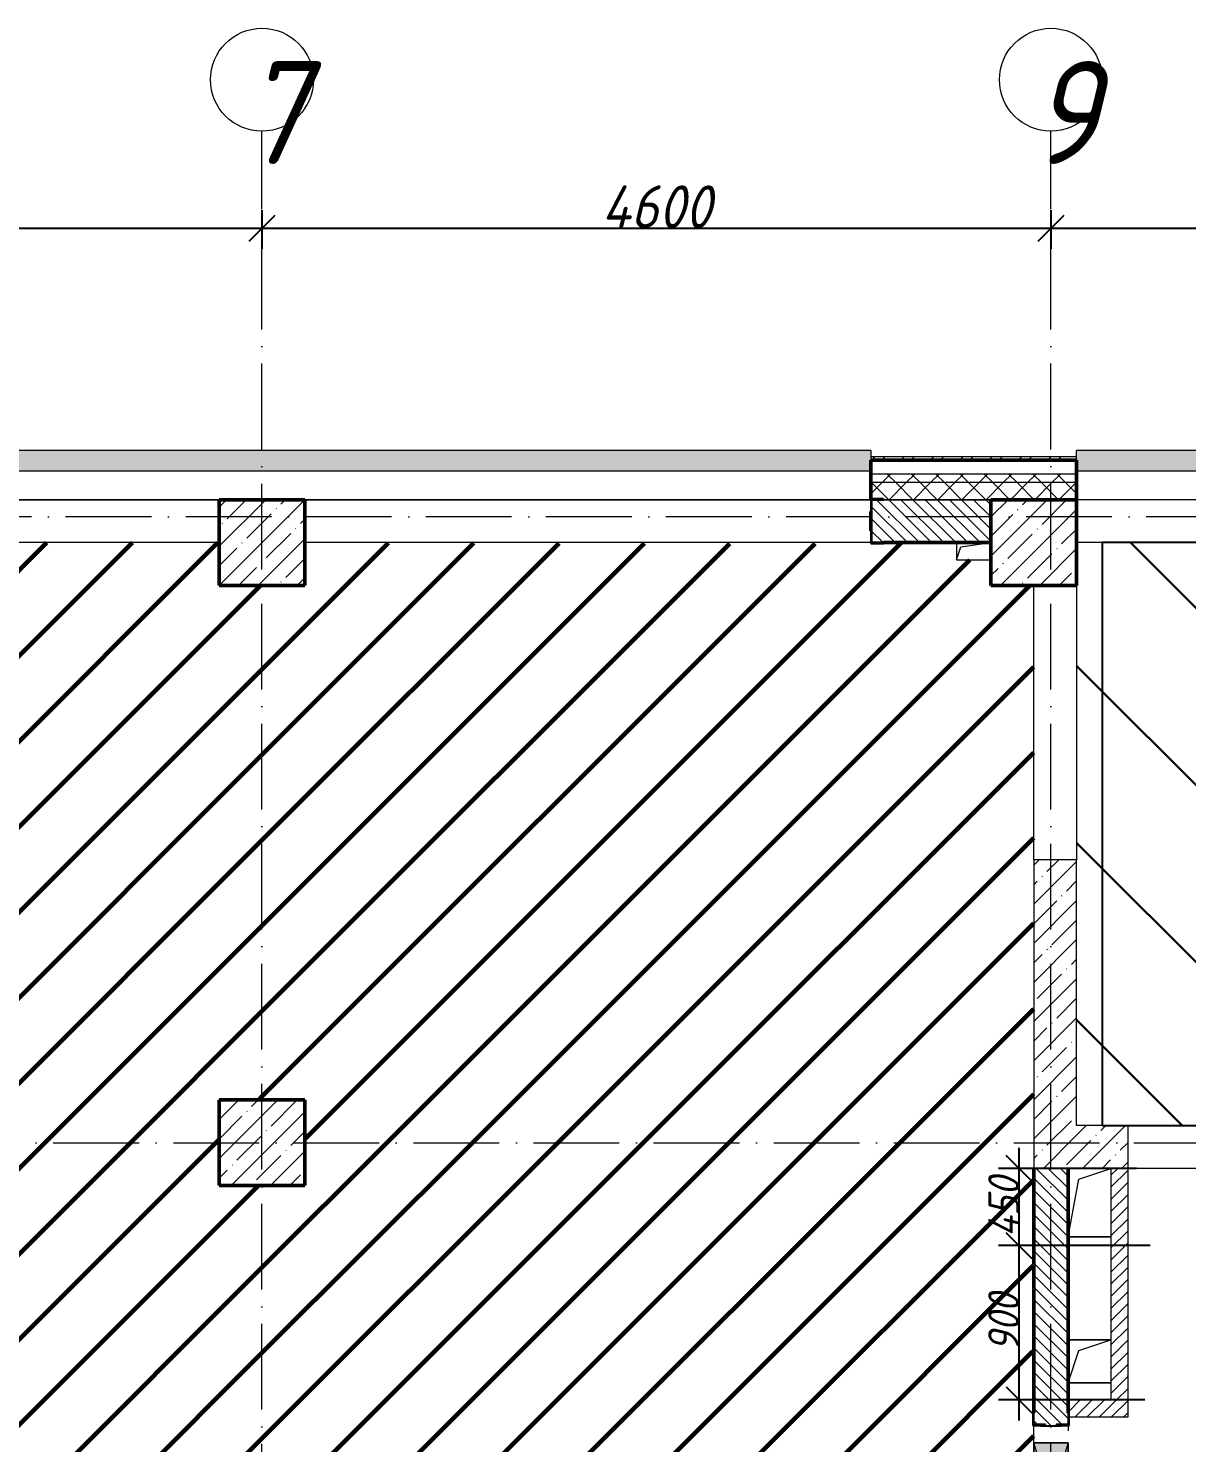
# Model space of a CAD drawing. Header units: millimetres. Extents: x -606178 to 312196, y -19338 to 632709.
# Drawn here: x -256414 to -249659, y 494025 to 502275 of the extents above; entities that cross this region are included whole.
import ezdxf

# ---------------------------------------------------------------- set-up
doc = ezdxf.new("R2010")
doc.units = ezdxf.units.MM
doc.linetypes.add('50_200_ШТРИХ_1Т_ш5_п1_п1_', pattern=[700, 500, -100, 0, -100])
for name, color, linetype, lineweight in [('4) ЛЕстницы', 5, 'Continuous', 30), ('6.4.1) Окр пт с инж. ПТ2.16', 3, 'Continuous', 60), ('A-____-____-DIMS', 7, 'Continuous', 9), ('A-DETL-GENF-OTLN', 7, 'Continuous', 9), ('A-FLOR-____-OTLN', 7, 'Continuous', 9), ('A-GENM-____-MCUT', 7, 'Continuous', 25), ('A-GENM-____-OTLN', 7, 'Continuous', 9), ('A-GENM-____-OTLN-1', 7, 'Continuous', 25), ('A-GLAZ-____-OTLN', 7, 'Continuous', 9), ('A-WALL-____-MCUT-1', 7, 'Continuous', 9), ('A-WALL-____-MCUT-2', 7, 'Continuous', 50), ('A-WALL-____-MCUT-3', 7, 'Continuous', 9), ('A-WALL-____-OTLN', 7, 'Continuous', 9), ('A-WALL-____-PATT-1', 7, 'Continuous', 9), ('A-WALL-FNSH-MCUT-1', 7, 'Continuous', 9), ('I-WALL-____-OTLN', 7, 'Continuous', 9), ('S-COLS-____-MCUT', 7, 'Continuous', 50), ('S-COLS-____-OTLN', 7, 'Continuous', 9), ('S-GRID-____-IDEN', 7, 'Continuous', 9), ('S-GRID-____-OTLN-1', 7, '50_200_ШТРИХ_1Т_ш5_п1_п1_', 9)]:
    doc.layers.add(name, color=color, linetype=linetype, lineweight=lineweight)
doc.layers.add('A-GLAZ-____-OTLN-1', color=7, linetype='Continuous', lineweight=9, true_color=0xc0c0c0)
doc.styles.add('ISOCPEUR_I', font='isocpeui.ttf', dxfattribs={"width": 0.9, "height": 2.5})
doc.styles.add('ISOCPEUR_I_10', font='isocpeui.ttf', dxfattribs={"width": 0.9, "height": 180})
doc.styles.add('ISOCPEUR_I_9', font='isocpeui.ttf', dxfattribs={"width": 0.9, "height": 250})
doc.dimstyles.new('ISO-1_8_0_9К_СРЕДНИЙ_Кладочные_3', dxfattribs={"dimscale": 304.8, "dimtxt": 179.276612, "dimasz": 0.492126, "dimexe": 0.393701, "dimexo": 0, "dimgap": 0, "dimtad": 1, "dimdec": 3, "dimrnd": 0.001, "dimdsep": 46, "dimtxsty": 'ISOCPEUR_I_10', "dimblk1": 'OBLIQUE', "dimblk2": 'OBLIQUE', "dimsah": 1, "dimcen": 0.09, "dimdle": 0.393701, "dimazin": 0, "dimtfac": 1, "dimtdec": 4, "dimtix": 1, "dimtmove": 0, "dimatfit": 3, "dimfxl": 1, "dimtvp": 1, "dimtolj": 1, "dimtzin": 0, "dimarcsym": 2})
doc.dimstyles.new('ISO-2_5_0_9К_БОЛЬШОЙ_ОСИ', dxfattribs={"dimscale": 304.8, "dimtxt": 248.995294, "dimasz": 0.492126, "dimexe": 0.393701, "dimexo": 0, "dimgap": 0, "dimtad": 1, "dimdec": 0, "dimzin": 0, "dimdsep": 46, "dimtxsty": 'ISOCPEUR_I_9', "dimblk1": 'OBLIQUE', "dimblk2": 'OBLIQUE', "dimsah": 1, "dimcen": 0.09, "dimdle": 0.393701, "dimazin": 0, "dimtfac": 1, "dimtdec": 4, "dimtix": 1, "dimtmove": 0, "dimatfit": 3, "dimfxl": 1, "dimtvp": 1, "dimtolj": 1, "dimtzin": 0, "dimarcsym": 2})
pattern_1 = [(45, (-264901.3, 451794.26), (-70.71068, 70.71068), []), (135, (-264901.3, 451794.26), (-70.71068, -70.71068), [])]
pattern_2 = [(45, (-264901.3, 451794.26), (-114.04925, 114.04925), []), (45, (-264787.25, 451794.26), (-114.04925, 114.04925), [201.612, -40.322, 3.353, -36.97])]
pattern_3 = [(45, (-264901.3, 451794.26), (-35.35534, 35.35534), [])]
pattern_4 = [(135, (-264901.3, 451794.26), (-35.35534, -35.35534), [])]

# ---------------------------------------------------------------- blocks, each defined once
blk = doc.blocks.new('BSC_Колонна _Прямоугольная - 500х500-V7-АР1_План отверстий 2 этажа в осях 1-64_А-ГГ')
at = {"layer": 'S-COLS-____-OTLN'}
h = blk.add_hatch(dxfattribs=at)
h.set_pattern_fill('FP_33', color=256, style=0, pattern_type=2)
h.set_pattern_definition([(45, (-9850, -43981.04), (-114.04925, 114.04925), []), (45, (-9735.95, -43981.04), (-114.04925, 114.04925), [201.613, -40.323, 3.353, -36.97])])
h.paths.add_polyline_path([(-250, -250), (250, -250), (250, 250), (-250, 250)], flags=0)
at = {"layer": 'S-COLS-____-MCUT'}
for p, q in [((250, 250), (-250, 250)), ((-250, 250), (-250, -250)), ((250, -250), (250, 250)), ((-250, -250), (250, -250))]:
    blk.add_line(p, q, dxfattribs=at)
blk = doc.blocks.new('BSC_Колонна _Прямоугольная - 500х500-V73-АР1_План отверстий 2 этажа в осях 1-64_А-ГГ')
at = {"layer": 'S-COLS-____-OTLN'}
h = blk.add_hatch(dxfattribs=at)
h.set_pattern_fill('FP_102', color=256, style=0, pattern_type=2)
h.set_pattern_definition([(45, (-9850, -47481.04), (-114.04925, 114.04925), []), (45, (-9735.95, -47481.04), (-114.04925, 114.04925), [201.613, -40.323, 3.353, -36.97])])
h.paths.add_polyline_path([(-250, -250), (250, -250), (250, 250), (-250, 250)], flags=0)
at = {"layer": 'S-COLS-____-MCUT'}
for p, q in [((250, 250), (-250, 250)), ((-250, 250), (-250, -250)), ((250, -250), (250, 250)), ((-250, -250), (250, -250))]:
    blk.add_line(p, q, dxfattribs=at)
blk = doc.blocks.new('Отлив_СКБ - Отлив витража_120_НВФ-31885342-АР1_План отверстий 2 этажа в осях 1-64_А-ГГ')
at = {"layer": 'A-GLAZ-____-OTLN-1'}
for points in [[(0, 0), (0, -2), (7800, -2), (7800, 0), (2808.9, 0)], [(0, -2), (0, -120), (7800, -120), (7800, -2), (2808.9, -2)]]:
    blk.add_hatch(color=256, dxfattribs=at).paths.add_polyline_path(points, flags=0)
at = {"layer": 'A-GLAZ-____-OTLN'}
for p, q in [((0, 0), (7800, 0)), ((7800, -2), (0, -2)), ((0, -120), (0, -83)), ((0, -120), (7800, -120)), ((7800, -83), (7800, -120))]:
    blk.add_line(p, q, dxfattribs=at)
blk = doc.blocks.new('Фахверк_СКБ_Уголок - 250_2700-27497298-АР1_План отверстий 2 этажа в осях 1-64_А-ГГ')
at = {"layer": 'A-GENM-____-MCUT'}
for p, q in [((200, 181), (125, 181)), ((125, 181), (125, 106)), ((131, 106), (131, 175)), ((131, 175), (200, 175)), ((200, 175), (200, 181)), ((125, 106), (131, 106)), ((131, -6), (125, -6)), ((125, -6), (125, -81)), ((125, -81), (200, -81)), ((131, -75), (131, -6)), ((200, -75), (131, -75)), ((200, -81), (200, -75))]:
    blk.add_line(p, q, dxfattribs=at)
blk = doc.blocks.new('154_Стойка_СКБ_Уголок - СМ-2480_200-28346303-АР1_План отверстий 2 этажа в осях 1-64_А-ГГ')
at = {"layer": 'A-GENM-____-MCUT'}
for p, q in [((125, 156), (125, 81)), ((200, 156), (125, 156)), ((131, 81), (131, 150)), ((131, 150), (200, 150)), ((200, 150), (200, 156)), ((125, 81), (131, 81)), ((131, 19), (125, 19)), ((125, 19), (125, -56)), ((131, -50), (131, 19)), ((125, -56), (200, -56)), ((200, -50), (131, -50)), ((200, -56), (200, -50))]:
    blk.add_line(p, q, dxfattribs=at)
blk = doc.blocks.new('Стойка_Влож_Полоса боковая - Полоса-28213942-АР1_План отверстий 2 этажа в осях 1-64_А-ГГ')
at = {"layer": 'A-GENM-____-OTLN'}
for p, q in [((-5, 60), (0, 60)), ((-5, -60), (-5, 60)), ((0, 31), (0, -31)), ((0, -60), (-5, -60))]:
    blk.add_line(p, q, dxfattribs=at)
blk = doc.blocks.new('AR_Отверстие прямоугольное _в плите_ - AR_Отверстие прямоугольное _в плите_-30459204-АР1_План отверстий 2 этажа в осях 1-64_А-ГГ')
at = {"layer": 'A-GENM-____-OTLN'}
for p, q in [((-62.5, 137.5), (125, 200)), ((-125, -200), (-62.5, 137.5)), ((-125, -200), (125, -200))]:
    blk.add_line(p, q, dxfattribs=at)
blk = doc.blocks.new('AR_Отверстие прямоугольное _в плите_ - AR_Отверстие прямоугольное _в плите_-30458064-АР1_План отверстий 2 этажа в осях 1-64_А-ГГ')
at = {"layer": 'A-GENM-____-OTLN'}
for p, q in [((125, 125), (-125, 125)), ((-62.5, 62.5), (125, 125)), ((-125, -125), (-62.5, 62.5)), ((-125, -125), (125, -125))]:
    blk.add_line(p, q, dxfattribs=at)
blk = doc.blocks.new('AR_Отверстие прямоугольное _в плите_ - AR_Отверстие прямоугольное _в плите_-V165-АР1_План отверстий 2 этажа в осях 1-64_А-ГГ')
at = {"layer": 'A-GENM-____-OTLN'}
for p, q in [((-100, 50), (-100, -50)), ((-100, -50), (-75, 25)), ((-75, 25), (100, 50)), ((-100, -50), (100, -50))]:
    blk.add_line(p, q, dxfattribs=at)
blk = doc.blocks.new('Отлив_СКБ - Отлив витража_120_НВФ-31885289-АР1_План отверстий 2 этажа в осях 1-64_А-ГГ')
at = {"layer": 'A-GLAZ-____-OTLN-1'}
for points in [[(1000, 2), (1000, 120), (0, 120), (0, 2)], [(1000, 0), (1000, 2), (0, 2), (0, 0)]]:
    blk.add_hatch(color=256, dxfattribs=at).paths.add_polyline_path(points, flags=0)
at = {"layer": 'A-GLAZ-____-OTLN'}
for p, q in [((0, 83), (0, 120)), ((1000, 120), (0, 120)), ((1000, 120), (1000, 83)), ((0, 2), (1000, 2)), ((1000, 0), (0, 0))]:
    blk.add_line(p, q, dxfattribs=at)
blk = doc.blocks.new('AR_Отверстие прямоугольное _в стене__БезПР - AR_Отверстие прямоугольное _в стене__БезПР-36788778-АР1_План отверстий 2 этажа в осях 1-64_А-ГГ')
at = {"layer": 'A-GLAZ-____-OTLN'}
blk.add_hatch(color=256, dxfattribs=at).paths.add_polyline_path([(325, -100), (325, 100), (-325, 100), (-325, -100), (-109.6, -100)], flags=0)
at = {"layer": 'A-DETL-GENF-OTLN'}
for p, q in [((-325, -100), (-325, 100)), ((-325, 100), (325, 100)), ((325, 100), (-325, -100)), ((-325, 100), (325, -100)), ((325, 100), (-325, 100)), ((-325, 100), (-325, -100)), ((325, 100), (325, -100)), ((325, -100), (325, 100)), ((325, -100), (-325, -100)), ((-325, -100), (325, -100))]:
    blk.add_line(p, q, dxfattribs=at)
at = {"layer": 'A-GLAZ-____-OTLN'}
blk.add_line((325, 100), (-325, 100), dxfattribs=at)
blk = doc.blocks.new('Ось сетки - Круг_Ø6_00__ISO-2_5_0_9K_-25732049-АР1_План отверстий 1 этажа в осях 1-64_А-ГГ')
at = {"layer": 'S-GRID-____-IDEN'}
blk.add_circle((0, 0), 3, dxfattribs=at)
blk = doc.blocks.new('_Oblique')
at = {"color": 0, "linetype": 'ByBlock', "lineweight": -2}
blk.add_line((-0.5, -0.5), (0.5, 0.5), dxfattribs=at)
blk = doc.blocks.new('*D4681')
at = {"layer": 'A-____-____-DIMS', "color": 0, "lineweight": -2, "transparency": 16777216}
for p, q in [((-250636.5, 494155.3), (-250636.5, 495295.3)), ((-249872.5, 495175.3), (-250756.5, 495175.3)), ((-249903.3, 494275.3), (-250756.5, 494275.3))]:
    blk.add_line(p, q, dxfattribs=at)
at = {"layer": 'Defpoints', "color": 0, "transparency": 16777216}
for p in [(-250636.5, 495175.3), (-249872.5, 495175.3), (-249903.3, 494275.3)]:
    blk.add_point(p, dxfattribs=at)
at = {"layer": 'A-____-____-DIMS', "color": 0, "lineweight": -2, "transparency": 16777216, "xscale": 150, "yscale": 150, "zscale": 150}
for p, rotation in [((-250636.5, 495175.3), 90), ((-250636.5, 494275.3), 270)]:
    blk.add_blockref('_Oblique', p, dxfattribs=dict(at, rotation=rotation))
at = {"layer": 'A-____-____-DIMS', "color": 0, "transparency": 16777216, "insert": (-250726.5, 494725.3), "char_height": 180, "width": 409.578, "attachment_point": 5, "rotation": 90, "style": 'ISOCPEUR_I_10'}
blk.add_mtext('\\A1;900', dxfattribs=at)
blk = doc.blocks.new('*D4682')
at = {"layer": 'A-____-____-DIMS', "color": 0, "lineweight": -2, "transparency": 16777216}
for p, q in [((-250636.5, 495055.3), (-250636.5, 495745.3)), ((-249951.3, 495625.3), (-250756.5, 495625.3)), ((-249872.5, 495175.3), (-250756.5, 495175.3))]:
    blk.add_line(p, q, dxfattribs=at)
at = {"layer": 'Defpoints', "color": 0, "transparency": 16777216}
for p in [(-250636.5, 495625.3), (-249951.3, 495625.3), (-249872.5, 495175.3)]:
    blk.add_point(p, dxfattribs=at)
at = {"layer": 'A-____-____-DIMS', "color": 0, "lineweight": -2, "transparency": 16777216, "xscale": 150, "yscale": 150, "zscale": 150}
for p, rotation in [((-250636.5, 495625.3), 90), ((-250636.5, 495175.3), 270)]:
    blk.add_blockref('_Oblique', p, dxfattribs=dict(at, rotation=rotation))
at = {"layer": 'A-____-____-DIMS', "color": 0, "transparency": 16777216, "insert": (-250726.5, 495400.3), "char_height": 180, "width": 426.127, "attachment_point": 5, "rotation": 90, "style": 'ISOCPEUR_I_10'}
blk.add_mtext('\\A1;450', dxfattribs=at)
blk = doc.blocks.new('*D4703')
at = {"layer": 'A-____-____-DIMS', "color": 0, "lineweight": -2, "transparency": 16777216}
for p, q in [((-259451.3, 501215.1), (-259451.3, 500989)), ((-255051.3, 501215.1), (-255051.3, 500989)), ((-259571.3, 501109), (-254931.3, 501109))]:
    blk.add_line(p, q, dxfattribs=at)
at = {"layer": 'Defpoints', "color": 0, "transparency": 16777216}
for p in [(-259451.3, 501215.1), (-255051.3, 501215.1), (-255051.3, 501109)]:
    blk.add_point(p, dxfattribs=at)
at = {"layer": 'A-____-____-DIMS', "color": 0, "lineweight": -2, "transparency": 16777216, "xscale": 150, "yscale": 150, "zscale": 150, "rotation": 180}
blk.add_blockref('_Oblique', (-259451.3, 501109), dxfattribs=at)
at = {"layer": 'A-____-____-DIMS', "color": 0, "lineweight": -2, "transparency": 16777216, "xscale": 150, "yscale": 150, "zscale": 150}
blk.add_blockref('_Oblique', (-255051.3, 501109), dxfattribs=at)
at = {"layer": 'A-____-____-DIMS', "color": 0, "transparency": 16777216, "insert": (-257251.3, 501234), "char_height": 250, "width": 804.446, "attachment_point": 5, "style": 'ISOCPEUR_I_9'}
blk.add_mtext('\\A1;4400', dxfattribs=at)
blk = doc.blocks.new('*D4704')
at = {"layer": 'A-____-____-DIMS', "color": 0, "lineweight": -2, "transparency": 16777216}
for p, q in [((-255051.3, 501215.1), (-255051.3, 500989)), ((-250451.3, 501215.1), (-250451.3, 500989)), ((-255171.3, 501109), (-250331.3, 501109))]:
    blk.add_line(p, q, dxfattribs=at)
at = {"layer": 'Defpoints', "color": 0, "transparency": 16777216}
for p in [(-255051.3, 501215.1), (-250451.3, 501215.1), (-250451.3, 501109)]:
    blk.add_point(p, dxfattribs=at)
at = {"layer": 'A-____-____-DIMS', "color": 0, "lineweight": -2, "transparency": 16777216, "xscale": 150, "yscale": 150, "zscale": 150, "rotation": 180}
blk.add_blockref('_Oblique', (-255051.3, 501109), dxfattribs=at)
at = {"layer": 'A-____-____-DIMS', "color": 0, "lineweight": -2, "transparency": 16777216, "xscale": 150, "yscale": 150, "zscale": 150}
blk.add_blockref('_Oblique', (-250451.3, 501109), dxfattribs=at)
at = {"layer": 'A-____-____-DIMS', "color": 0, "transparency": 16777216, "insert": (-252751.3, 501234), "char_height": 250, "width": 781.462, "attachment_point": 5, "style": 'ISOCPEUR_I_9'}
blk.add_mtext('\\A1;4600', dxfattribs=at)
blk = doc.blocks.new('*D4705')
at = {"layer": 'A-____-____-DIMS', "color": 0, "lineweight": -2, "transparency": 16777216}
for p, q in [((-250451.3, 501215.1), (-250451.3, 500989)), ((-247851.3, 501215.1), (-247851.3, 500989)), ((-250571.3, 501109), (-247731.3, 501109))]:
    blk.add_line(p, q, dxfattribs=at)
at = {"layer": 'Defpoints', "color": 0, "transparency": 16777216}
for p in [(-250451.3, 501215.1), (-247851.3, 501215.1), (-247851.3, 501109)]:
    blk.add_point(p, dxfattribs=at)
at = {"layer": 'A-____-____-DIMS', "color": 0, "lineweight": -2, "transparency": 16777216, "xscale": 150, "yscale": 150, "zscale": 150, "rotation": 180}
blk.add_blockref('_Oblique', (-250451.3, 501109), dxfattribs=at)
at = {"layer": 'A-____-____-DIMS', "color": 0, "lineweight": -2, "transparency": 16777216, "xscale": 150, "yscale": 150, "zscale": 150}
blk.add_blockref('_Oblique', (-247851.3, 501109), dxfattribs=at)
at = {"layer": 'A-____-____-DIMS', "color": 0, "transparency": 16777216, "insert": (-249151.3, 501234), "char_height": 250, "width": 758.478, "attachment_point": 5, "style": 'ISOCPEUR_I_9'}
blk.add_mtext('\\A1;2600', dxfattribs=at)

msp = doc.modelspace()

# ---------------------------------------------------------------- hatches: boundary and pattern name
at = {"layer": '4) ЛЕстницы'}
h = msp.add_hatch(dxfattribs=at)
h.set_pattern_fill('ANSI31', color=256, scale=230, angle=90)
h.set_pattern_definition([(135, (-308161, 388080.6), (-516.3647, -516.3647), [])])
h.paths.add_polyline_path([(-250301.3011, 495875.3011), (-250301.3011, 499275.3011), (-241601.3011, 499275.3011), (-241601.3011, 495875.3011)])
at = {"layer": '6.4.1) Окр пт с инж. ПТ2.16'}
h = msp.add_hatch(dxfattribs=at)
h.set_pattern_fill('ANSI31', color=256, scale=111)
h.paths.add_polyline_path([(-255051.3011, 499025.3011), (-255301.3011, 499025.3011), (-255301.3011, 499275.3011), (-259301.3011, 499275.3011), (-259301.3011, 499025.3011), (-259301.3011, 498300.3011), (-259295.3011, 498300.3011), (-259295.3011, 498225.3011), (-259295.3011, 498150.3011), (-259301.3011, 498150.3011), (-259301.3011, 497575.3011), (-259301.3011, 497175.3011), (-259301.3011, 496525.3011), (-259295.3011, 496525.3011), (-259295.3011, 496450.3011), (-259301.3011, 496025.3011), (-259301.3011, 495775.3011), (-255301.3011, 495775.3011), (-255301.3011, 496025.3011), (-255051.3011, 496025.3011)])
h = msp.add_hatch(dxfattribs=at)
h.set_pattern_fill('ANSI31', color=256, scale=111)
h.paths.add_polyline_path([(-250551.3011, 497425.3011), (-250551.3011, 499025.3011), (-250801.3011, 499025.3011), (-250801.3011, 499175.3011), (-251001.3011, 499175.3011), (-251001.3011, 499275.3011), (-251426.3011, 499275.3011), (-251426.3011, 499269.3011), (-251501.3011, 499269.3011), (-254801.3011, 499275.3011), (-254801.3011, 499025.3011), (-255051.3011, 499025.3011), (-255051.3011, 496025.3011), (-254801.3011, 496025.3011), (-254801.3011, 495775.3011), (-250551.3011, 495775.3011)])
h = msp.add_hatch(dxfattribs=at)
h.set_pattern_fill('ANSI31', color=256, scale=111)
h.paths.add_polyline_path([(-255051.3011, 495525.3011), (-255301.3011, 495525.3011), (-255301.3011, 495775.3011), (-259301.3011, 495775.3011), (-259301.3011, 495525.3011), (-259301.3011, 494825.3011), (-259451.3011, 494825.3011), (-259451.3011, 493025.3011), (-259301.3011, 493025.3011), (-259301.3011, 490525.3011), (-259301.3011, 490275.3011), (-255301.3011, 490275.3011), (-255301.3011, 490525.3011), (-255051.3011, 490525.3011)])
h = msp.add_hatch(dxfattribs=at)
h.set_pattern_fill('ANSI31', color=256, scale=111)
h.paths.add_polyline_path([(-250551.3011, 495625.3011), (-250551.3011, 495775.3011), (-254801.3011, 495775.3011), (-254801.3011, 495525.3011), (-255051.3011, 495525.3011), (-255051.3011, 490525.3011), (-254801.3011, 490525.3011), (-254801.3011, 490275.3011), (-251001.3011, 490275.3011), (-251001.3011, 490525.3011), (-251001.3011, 493075.3011), (-250551.3011, 493075.3011), (-250551.3011, 493225.3011), (-250557.3011, 493225.3011), (-250557.3011, 493300.3011), (-250551.3011, 493375.3011), (-250551.3011, 494025.3011), (-250551.3011, 494125.3011), (-250557.3011, 494125.3011), (-250557.3011, 494200.3011)])
at = {"layer": 'A-WALL-____-PATT-1'}
h = msp.add_hatch(dxfattribs=at)
h.set_pattern_fill('FP_3', color=256, style=0, pattern_type=2)
h.set_pattern_definition([(45, (-264901.3, 451794.26), (-85.53659, 85.53659), []), (45, (-264844.28, 451794.26), (-85.53659, 85.53659), [])])
h.paths.add_polyline_path([(-241121.3011, 499755.3011), (-241121.3011, 499775.3011), (-249301.3011, 499775.3011), (-249301.3011, 499755.3011), (-243705.4192, 499755.3011)], flags=0)
h.paths.add_polyline_path([(-250301.3011, 499755.3011), (-250301.3011, 499775.3011), (-251501.3011, 499775.3011), (-251501.3011, 499755.3011), (-250775.2764, 499755.3011)], flags=0)
h.paths.add_polyline_path([(-259301.3011, 499755.3011), (-259301.3011, 499775.3011), (-267581.3011, 499775.3011), (-267581.3011, 499755.3011), (-259612.5978, 499755.3011)], flags=0)
h = msp.add_hatch(dxfattribs=at)
h.set_pattern_fill('FP_1', color=256, style=0, pattern_type=2)
h.set_pattern_definition(pattern_1)
h.paths.add_polyline_path([(-241251.3011, 499625.3011), (-241201.3011, 499625.3011), (-241201.3011, 499675.3011), (-249301.3011, 499675.3011), (-249301.3011, 499625.3011), (-243705.4192, 499625.3011)], flags=0)
h.paths.add_polyline_path([(-250301.3011, 499625.3011), (-250301.3011, 499675.3011), (-251501.3011, 499675.3011), (-251501.3011, 499625.3011), (-250775.2764, 499625.3011)], flags=0)
h.paths.add_polyline_path([(-259612.5978, 499625.3011), (-259301.3011, 499625.3011), (-259301.3011, 499675.3011), (-267451.3011, 499675.3011), (-267451.3011, 499625.3011), (-261380.0621, 499625.3011)], flags=0)
h = msp.add_hatch(dxfattribs=at)
h.set_pattern_fill('FP_1', color=256, style=0, pattern_type=2)
h.set_pattern_definition(pattern_1)
h.paths.add_polyline_path([(-241351.3011, 499525.3011), (-241251.3011, 499525.3011), (-241251.3011, 499625.3011), (-249301.3011, 499625.3011), (-249301.3011, 499525.3011), (-243705.4192, 499525.3011)], flags=0)
h.paths.add_polyline_path([(-250301.3011, 499525.3011), (-250301.3011, 499625.3011), (-251501.3011, 499625.3011), (-251501.3011, 499531.3011), (-251426.3011, 499531.3011), (-251426.3011, 499525.3011), (-250775.2764, 499525.3011)], flags=0)
h.paths.add_polyline_path([(-259301.3011, 499525.3011), (-259301.3011, 499625.3011), (-267351.3011, 499625.3011), (-267351.3011, 499525.3011), (-259612.5978, 499525.3011)], flags=0)
h = msp.add_hatch(dxfattribs=at)
h.set_pattern_fill('FP_6', color=256, style=0, pattern_type=2)
h.set_pattern_definition(pattern_4)
h.paths.add_polyline_path([(-251495.3011, 499275.3011), (-250801.3011, 499275.3011), (-250801.3011, 499525.3011), (-251495.3011, 499525.3011), (-251495.3011, 499456.3011), (-251501.3011, 499456.3011), (-251501.3011, 499344.3011), (-251495.3011, 499344.3011)], flags=0)
h = msp.add_hatch(dxfattribs=at)
h.set_pattern_fill('FP_25', color=256, style=0, pattern_type=2)
h.set_pattern_definition(pattern_2)
h.paths.add_polyline_path([(-250301.3011, 495625.3011), (-250301.3011, 497425.3011), (-250551.3011, 497425.3011), (-250551.3011, 495625.3011)], flags=0)
h = msp.add_hatch(dxfattribs=at)
h.set_pattern_fill('FP_25', color=256, style=0, pattern_type=2)
h.set_pattern_definition(pattern_2)
h.paths.add_polyline_path([(-241851.3011, 495625.3011), (-241851.3011, 495875.3011), (-248401.3011, 495875.3011), (-248401.3011, 495625.3011), (-243705.4192, 495625.3011)], flags=0)
h.paths.add_polyline_path([(-250001.3011, 495625.3011), (-250001.3011, 495875.3011), (-250301.3011, 495875.3011), (-250301.3011, 495625.3011)], flags=0)
h = msp.add_hatch(dxfattribs=at)
h.set_pattern_fill('FP_6', color=256, style=0, pattern_type=2)
h.set_pattern_definition(pattern_4)
h.paths.add_polyline_path([(-250511.3011, 493175.3011), (-250351.3011, 493175.3011), (-250351.3011, 493225.3011), (-250551.3011, 493225.3011), (-250551.3011, 493175.3011)], flags=0)
h.paths.add_polyline_path([(-250420.3011, 494125.3011), (-250420.3011, 494131.3011), (-250351.3011, 494131.3011), (-250351.3011, 495625.3011), (-250551.3011, 495625.3011), (-250550.5011, 494131.3011), (-250482.3011, 494131.3011), (-250482.3011, 494125.3011)], flags=0)
h = msp.add_hatch(dxfattribs=at)
h.set_pattern_fill('FP_5', color=256, style=0, pattern_type=2)
h.set_pattern_definition(pattern_3)
h.paths.add_polyline_path([(-250001.3011, 494275.3011), (-250001.3011, 495625.3011), (-250101.3011, 495625.3011), (-250101.3011, 494275.3011)], flags=0)
h = msp.add_hatch(dxfattribs=at)
h.set_pattern_fill('FP_5', color=256, style=0, pattern_type=2)
h.set_pattern_definition(pattern_3)
h.paths.add_polyline_path([(-250001.3011, 494175.3011), (-250001.3011, 494275.3011), (-250351.3011, 494275.3011), (-250351.3011, 494200.3011), (-250345.3011, 494200.3011), (-250345.3011, 494175.3011)], flags=0)
at = {"layer": 'S-COLS-____-OTLN'}
h = msp.add_hatch(dxfattribs=at)
h.set_pattern_fill('FP_25', color=256, style=0, pattern_type=2)
h.set_pattern_definition(pattern_2)
h.paths.add_polyline_path([(-250801.3011, 499025.3011), (-250301.3011, 499025.3011), (-250301.3011, 499525.3011), (-250801.3011, 499525.3011)], flags=0)

# ---------------------------------------------------------------- linework, layer by layer
msp.add_lwpolyline([(-250151.3011, 495875.3011), (-241601.3011, 495875.3011), (-241601.3011, 499275.3011), (-250151.3011, 499275.3011)], close=True)
at = {"layer": 'A-FLOR-____-OTLN'}
for p, q in [((-250101.3011, 495225.3011), (-250351.3011, 495225.3011)), ((-250351.3011, 494625.3011), (-250101.3011, 494625.3011)), ((-250101.3011, 494375.3011), (-250351.3011, 494375.3011))]:
    msp.add_line(p, q, dxfattribs=at)
at = {"layer": 'A-WALL-____-MCUT-1'}
for p, q in [((-250551.3011, 497425.3011), (-250551.3011, 495625.3011)), ((-250301.3011, 497425.3011), (-250551.3011, 497425.3011)), ((-250301.3011, 495875.3011), (-250301.3011, 497425.3011)), ((-250001.3011, 495875.3011), (-250301.3011, 495875.3011)), ((-250001.3011, 495625.3011), (-250001.3011, 495875.3011)), ((-250551.3011, 495625.3011), (-250001.3011, 495625.3011))]:
    msp.add_line(p, q, dxfattribs=at)
at = {"layer": 'A-WALL-____-MCUT-2'}
for p, q in [((-250301.3011, 499755.3011), (-251501.3011, 499755.3011)), ((-251501.3011, 499755.3011), (-251501.3011, 499531.3011)), ((-250301.3011, 499525.3011), (-250301.3011, 499755.3011)), ((-251501.3011, 499456.3011), (-251501.3011, 499344.3011)), ((-250801.3011, 499525.3011), (-250301.3011, 499525.3011)), ((-250801.3011, 499275.3011), (-250801.3011, 499525.3011)), ((-251426.3011, 499275.3011), (-250801.3011, 499275.3011)), ((-250551.3011, 495625.3011), (-250551.3011, 494200.3011)), ((-250351.3011, 494200.3011), (-250351.3011, 495625.3011))]:
    msp.add_line(p, q, dxfattribs=at)
at = {"layer": 'A-WALL-____-MCUT-3'}
for p, q in [((-250301.3011, 499675.3011), (-251501.3011, 499675.3011)), ((-250301.3011, 499625.3011), (-251501.3011, 499625.3011)), ((-251426.3011, 499525.3011), (-250801.3011, 499525.3011)), ((-250801.3011, 499525.3011), (-251426.3011, 499525.3011))]:
    msp.add_line(p, q, dxfattribs=at)
at = {"layer": 'A-WALL-____-OTLN'}
for p, q in [((-255301.3011, 499525.3011), (-259301.3011, 499525.3011)), ((-259301.3011, 499525.3011), (-255301.3011, 499525.3011)), ((-251501.3011, 499525.3011), (-254801.3011, 499525.3011)), ((-254801.3011, 499525.3011), (-251501.3011, 499525.3011)), ((-249301.3011, 499525.3011), (-250301.3011, 499525.3011)), ((-255301.3011, 499275.3011), (-259301.3011, 499275.3011)), ((-251501.3011, 499275.3011), (-254801.3011, 499275.3011)), ((-249301.3011, 499275.3011), (-250301.3011, 499275.3011)), ((-250551.3011, 497425.3011), (-250551.3011, 499025.3011)), ((-250301.3011, 499025.3011), (-250301.3011, 497425.3011)), ((-250001.3011, 495875.3011), (-248401.3011, 495875.3011)), ((-248401.3011, 495625.3011), (-250001.3011, 495625.3011))]:
    msp.add_line(p, q, dxfattribs=at)
at = {"layer": 'A-WALL-FNSH-MCUT-1'}
for p, q in [((-250301.3011, 499775.3011), (-251501.3011, 499775.3011)), ((-251501.3011, 499775.3011), (-251501.3011, 499755.3011)), ((-251501.3011, 499755.3011), (-250301.3011, 499755.3011)), ((-250301.3011, 499755.3011), (-250301.3011, 499775.3011)), ((-250101.3011, 495625.3011), (-250101.3011, 494275.3011)), ((-250001.3011, 494175.3011), (-250001.3011, 495625.3011)), ((-250101.3011, 494275.3011), (-250351.3011, 494275.3011)), ((-250345.3011, 494175.3011), (-250001.3011, 494175.3011))]:
    msp.add_line(p, q, dxfattribs=at)
at = {"layer": 'I-WALL-____-OTLN'}
for p, q in [((-250551.3011, 494025.3011), (-250551.3011, 494125.3011)), ((-250351.3011, 494125.3011), (-250351.3011, 494095.3011))]:
    msp.add_line(p, q, dxfattribs=at)
at = {"layer": 'S-COLS-____-MCUT'}
for p, q in [((-250301.3011, 499525.3011), (-250801.3011, 499525.3011)), ((-250801.3011, 499525.3011), (-250801.3011, 499025.3011)), ((-250301.3011, 499025.3011), (-250301.3011, 499525.3011)), ((-250801.3011, 499025.3011), (-250301.3011, 499025.3011))]:
    msp.add_line(p, q, dxfattribs=at)
at = {"layer": 'S-GRID-____-OTLN-1'}
for p, q in [((-255051.3011, 447311.6528), (-255051.3011, 501675.2188)), ((-250451.3011, 447311.6528), (-250451.3011, 501675.2188)), ((-238193.5619, 499425.3011), (-269570.0713, 499425.3011)), ((-269570.0713, 495775.3011), (-238193.5619, 495775.3011))]:
    msp.add_line(p, q, dxfattribs=at)

# ---------------------------------------------------------------- block references
at = {"layer": 'A-GENM-____-OTLN'}
for name, p in [('AR_Отверстие прямоугольное _в плите_ - AR_Отверстие прямоугольное _в плите_-V165-АР1_План отверстий 2 этажа в осях 1-64_А-ГГ', (-250901.3011, 499225.3011)), ('AR_Отверстие прямоугольное _в плите_ - AR_Отверстие прямоугольное _в плите_-30459204-АР1_План отверстий 2 этажа в осях 1-64_А-ГГ', (-250226.3011, 495425.3011)), ('AR_Отверстие прямоугольное _в плите_ - AR_Отверстие прямоугольное _в плите_-30458064-АР1_План отверстий 2 этажа в осях 1-64_А-ГГ', (-250226.3011, 494500.3011))]:
    msp.add_blockref(name, p, dxfattribs=at)
at = {"layer": 'A-GENM-____-OTLN', "rotation": 90.00000000000072}
msp.add_blockref('Стойка_Влож_Полоса боковая - Полоса-28213942-АР1_План отверстий 2 этажа в осях 1-64_А-ГГ', (-250451.3011, 494125.3011), dxfattribs=at)
at = {"layer": 'A-GENM-____-OTLN-1'}
msp.add_blockref('Фахверк_СКБ_Уголок - 250_2700-27497298-АР1_План отверстий 2 этажа в осях 1-64_А-ГГ', (-251626.3011, 499350.3011), dxfattribs=at)
at = {"layer": 'A-GENM-____-OTLN-1', "rotation": 90.00000000000071}
msp.add_blockref('154_Стойка_СКБ_Уголок - СМ-2480_200-28346303-АР1_План отверстий 2 этажа в осях 1-64_А-ГГ', (-250401.3011, 494000.3011), dxfattribs=at)
at = {"layer": 'A-GLAZ-____-OTLN'}
for name, p, rotation in [('Отлив_СКБ - Отлив витража_120_НВФ-31885342-АР1_План отверстий 2 этажа в осях 1-64_А-ГГ', (-251501.3011, 499692.3011), 180), ('AR_Отверстие прямоугольное _в стене__БезПР - AR_Отверстие прямоугольное _в стене__БезПР-36788778-АР1_План отверстий 2 этажа в осях 1-64_А-ГГ', (-250451.3011, 493700.3011), 270.0000000000007)]:
    msp.add_blockref(name, p, dxfattribs=dict(at, rotation=rotation))
msp.add_blockref('Отлив_СКБ - Отлив витража_120_НВФ-31885289-АР1_План отверстий 2 этажа в осях 1-64_А-ГГ', (-250301.3011, 499692.3011), dxfattribs=at)
at = {"layer": 'S-COLS-____-OTLN'}
for name, p in [('BSC_Колонна _Прямоугольная - 500х500-V73-АР1_План отверстий 2 этажа в осях 1-64_А-ГГ', (-255051.3011, 499275.3011)), ('BSC_Колонна _Прямоугольная - 500х500-V7-АР1_План отверстий 2 этажа в осях 1-64_А-ГГ', (-255051.3011, 495775.3011))]:
    msp.add_blockref(name, p, dxfattribs=at)
at = {"layer": 'S-GRID-____-IDEN', "xscale": 99.99999999999993, "yscale": 99.99999999999993, "zscale": 99.99999999999993}
for p in [(-255051.3011, 501975.2188), (-250451.3011, 501975.2188)]:
    msp.add_blockref('Ось сетки - Круг_Ø6_00__ISO-2_5_0_9K_-25732049-АР1_План отверстий 1 этажа в осях 1-64_А-ГГ', p, dxfattribs=at)

# ---------------------------------------------------------------- texts
at = {"layer": 'S-GRID-____-IDEN', "char_height": 600, "width": 202.02525, "attachment_point": 1, "style": 'ISOCPEUR_I'}
for s, insert in [('\\fISOCPEUR|b0|i1|c204|p34|;\\W.9;7', (-255172.9794, 502083.9934)), ('\\fISOCPEUR|b0|i1|c204|p34|;\\W.9;9', (-250572.9794, 502083.9934))]:
    msp.add_mtext(s, dxfattribs=dict(at, insert=insert))

# ---------------------------------------------------------------- dimensions: what is measured, and where the dimension line sits
at = {"layer": 'A-____-____-DIMS'}
for base, p1, p2, override, picture, middle in [((-255051.3011, 501109.0434), (-259451.3011, 501215.1095), (-255051.3011, 501215.1095), {"dimpost": '<>', "dimfxl": 4400}, '*D4703', (-257251.3011, 501234.0434)), ((-250451.3011, 501109.0434), (-255051.3011, 501215.1095), (-250451.3011, 501215.1095), {"dimpost": '<>', "dimfxl": 4600}, '*D4704', (-252751.3011, 501234.0434)), ((-247851.3011, 501109.0434), (-250451.3011, 501215.1095), (-247851.3011, 501215.1095), {"dimpost": '<>', "dimfxl": 2600}, '*D4705', (-249151.3011, 501234.0434))]:
    dim = msp.add_linear_dim(base=base, p1=p1, p2=p2, dimstyle='ISO-2_5_0_9К_БОЛЬШОЙ_ОСИ', override=override, dxfattribs=at)
    dim.commit()
    dim.dimension.update_dxf_attribs({"geometry": picture, "text_midpoint": middle})
for base, p1, p2, override, picture, middle in [((-250636.4786, 495625.3011), (-249872.4581, 495175.3011), (-249951.3011, 495625.3011), {"dimpost": '<>', "dimfxl": 456.854705}, '*D4682', (-250726.4786, 495400.3011)), ((-250636.4786, 495175.3011), (-249903.3278, 494275.3011), (-249872.4581, 495175.3011), {"dimpost": '<>', "dimfxl": 900.529256}, '*D4681', (-250726.4786, 494725.3011))]:
    dim = msp.add_linear_dim(base=base, p1=p1, p2=p2, angle=90, dimstyle='ISO-1_8_0_9К_СРЕДНИЙ_Кладочные_3', override=override, dxfattribs=at)
    dim.commit()
    dim.dimension.update_dxf_attribs({"geometry": picture, "text_midpoint": middle})

doc.saveas('drawing.dxf')
